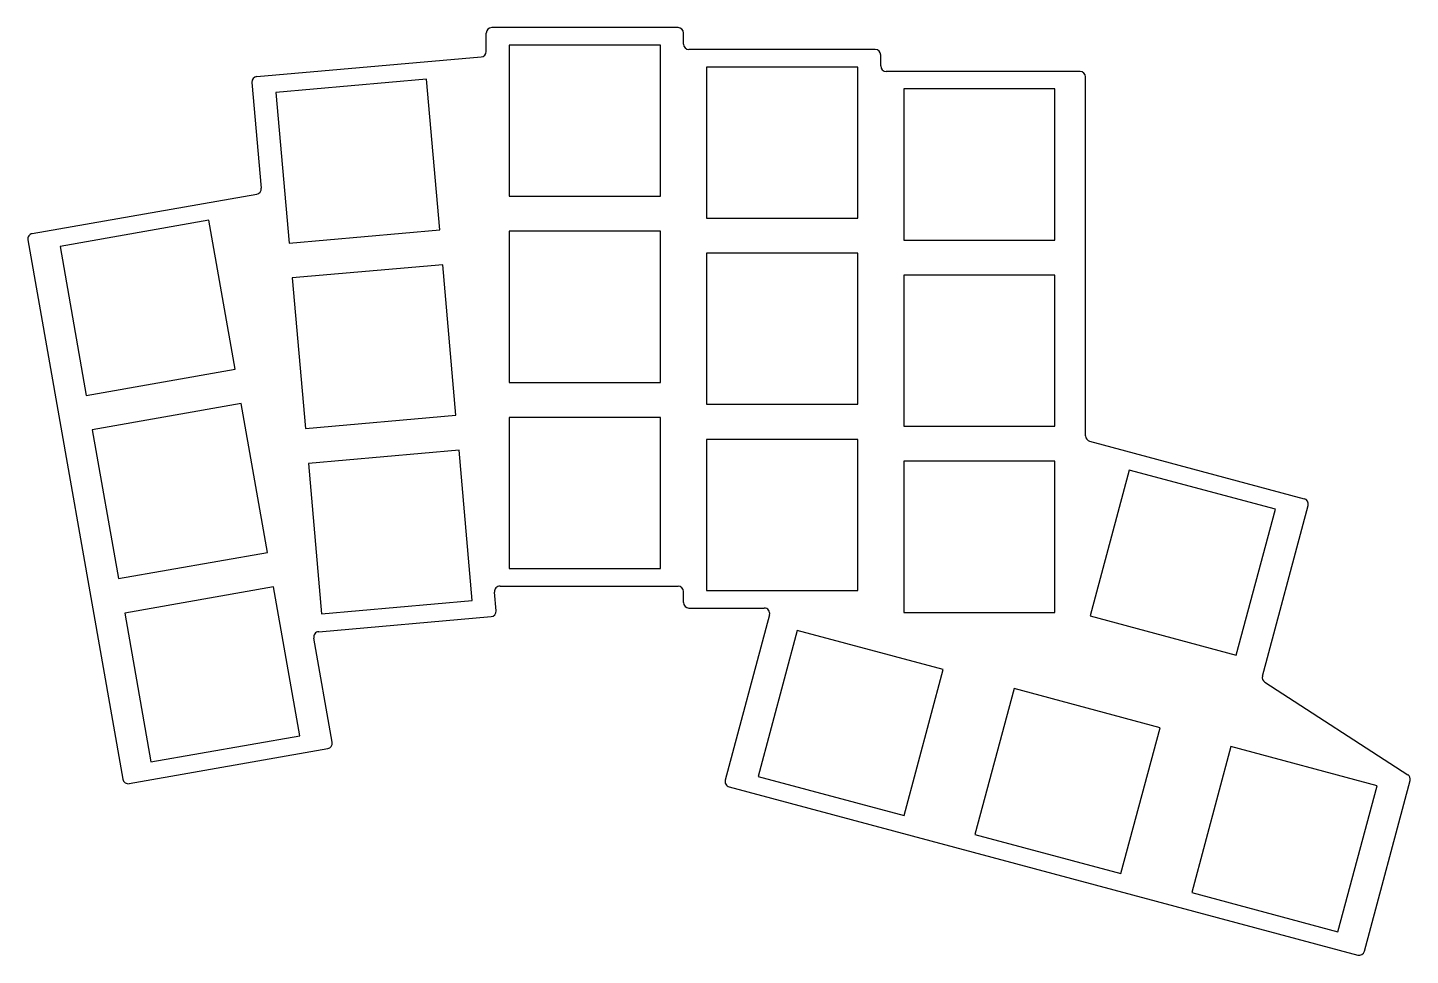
# Model space of a CAD drawing. Header units: millimetres. Extents: x 83 to 209, y -126 to -41.
import ezdxf

# ---------------------------------------------------------------- set-up
doc = ezdxf.new("R2010")
doc.units = ezdxf.units.MM

msp = doc.modelspace()

# ---------------------------------------------------------------- linework, layer by layer
for p, q in [((125.01, -43.11), (125.01, -41.43)), ((142.51, -40.93), (125.51, -40.93)), ((143.01, -42.43), (143.01, -41.43)), ((140.91, -42.53), (127.11, -42.53)), ((127.11, -42.53), (127.11, -56.33)), ((140.91, -56.33), (140.91, -42.53)), ((104.08, -45.39), (124.55, -43.6)), ((160.51, -42.93), (143.51, -42.93)), ((161.01, -44.43), (161.01, -43.43)), ((158.91, -44.53), (145.11, -44.53)), ((145.11, -44.53), (145.11, -58.33)), ((158.91, -58.33), (158.91, -44.53)), ((179.21, -44.93), (161.51, -44.93)), ((179.71, -78.22), (179.71, -45.43)), ((103.62, -45.94), (104.47, -55.59)), ((119.56, -45.65), (105.81, -46.85)), ((120.76, -59.39), (119.56, -45.65)), ((176.91, -46.53), (163.11, -46.53)), ((163.11, -46.53), (163.11, -60.33)), ((176.91, -60.33), (176.91, -46.53)), ((105.81, -46.85), (107.01, -60.6)), ((83.56, -59.74), (104.06, -56.13)), ((127.11, -56.33), (140.91, -56.33)), ((99.69, -58.52), (86.1, -60.92)), ((102.09, -72.11), (99.69, -58.52)), ((145.11, -58.33), (158.91, -58.33)), ((83.15, -60.32), (91.84, -109.56)), ((107.01, -60.6), (120.76, -59.39)), ((140.91, -59.53), (127.11, -59.53)), ((127.11, -59.53), (127.11, -73.33)), ((140.91, -73.33), (140.91, -59.53)), ((163.11, -60.33), (176.91, -60.33)), ((86.1, -60.92), (88.5, -74.51)), ((158.91, -61.53), (145.11, -61.53)), ((145.11, -61.53), (145.11, -75.33)), ((158.91, -75.33), (158.91, -61.53)), ((121.04, -62.58), (107.29, -63.78)), ((122.24, -76.33), (121.04, -62.58)), ((107.29, -63.78), (108.5, -77.53)), ((176.91, -63.53), (163.11, -63.53)), ((163.11, -63.53), (163.11, -77.33)), ((176.91, -77.33), (176.91, -63.53)), ((88.5, -74.51), (102.09, -72.11)), ((127.11, -73.33), (140.91, -73.33)), ((102.64, -75.26), (89.05, -77.66)), ((105.04, -88.86), (102.64, -75.26)), ((145.11, -75.33), (158.91, -75.33)), ((108.5, -77.53), (122.24, -76.33)), ((140.91, -76.53), (127.11, -76.53)), ((127.11, -76.53), (127.11, -90.33)), ((140.91, -90.33), (140.91, -76.53)), ((89.05, -77.66), (91.45, -91.25)), ((163.11, -77.33), (176.91, -77.33)), ((158.91, -78.53), (145.11, -78.53)), ((145.11, -78.53), (145.11, -92.33)), ((158.91, -92.33), (158.91, -78.53)), ((180.08, -78.7), (199.67, -83.95)), ((122.52, -79.52), (108.77, -80.72)), ((108.77, -80.72), (109.98, -94.47)), ((123.72, -93.26), (122.52, -79.52)), ((176.91, -80.53), (163.11, -80.53)), ((163.11, -80.53), (163.11, -94.33)), ((176.91, -94.33), (176.91, -80.53)), ((183.7, -81.33), (180.13, -94.66)), ((197.03, -84.9), (183.7, -81.33)), ((193.46, -98.23), (197.03, -84.9)), ((195.85, -100.15), (200.02, -84.56)), ((91.45, -91.25), (105.04, -88.86)), ((127.11, -90.33), (140.91, -90.33)), ((105.6, -92.01), (92.01, -94.4)), ((107.99, -105.6), (105.6, -92.01)), ((126.26, -91.93), (142.51, -91.93)), ((109.98, -94.47), (123.72, -93.26)), ((125.91, -94.18), (125.76, -92.47)), ((143.01, -93.43), (143.01, -92.43)), ((145.11, -92.33), (158.91, -92.33)), ((92.01, -94.4), (94.4, -107.99)), ((143.51, -93.93), (150.38, -93.93)), ((150.86, -94.56), (146.82, -109.65)), ((163.11, -94.33), (176.91, -94.33)), ((109.71, -96.1), (125.46, -94.72)), ((180.13, -94.66), (193.46, -98.23)), ((110.94, -106.19), (109.26, -96.68)), ((153.38, -95.98), (149.81, -109.31)), ((166.71, -99.55), (153.38, -95.98)), ((163.14, -112.88), (166.71, -99.55)), ((196.06, -100.7), (209.12, -109.15)), ((173.18, -101.29), (169.61, -114.62)), ((186.51, -104.86), (173.18, -101.29)), ((94.4, -107.99), (107.99, -105.6)), ((182.94, -118.19), (186.51, -104.86)), ((92.42, -109.97), (110.54, -106.77)), ((192.98, -106.59), (189.41, -119.92)), ((206.31, -110.16), (192.98, -106.59)), ((149.81, -109.31), (163.14, -112.88)), ((205.16, -125.28), (209.33, -109.69)), ((147.17, -110.26), (204.55, -125.63)), ((202.74, -123.49), (206.31, -110.16)), ((169.61, -114.62), (182.94, -118.19)), ((189.41, -119.92), (202.74, -123.49))]:
    msp.add_line(p, q)
for centre, start, end in [((125.51, -41.43), 90, 180), ((142.51, -41.43), 0, 90), ((143.51, -42.43), 180, 270), ((124.51, -43.11), 275, 0), ((160.51, -43.43), 0, 90), ((104.12, -45.89), 95, 185), ((161.51, -44.43), 180, 270), ((179.21, -45.43), 0, 90), ((103.97, -55.64), 280, 5), ((83.65, -60.24), 100, 190), ((180.21, -78.22), 180, 255), ((199.54, -84.43), 345, 75), ((126.26, -92.43), 90, 185), ((142.51, -92.43), 0, 90), ((125.41, -94.22), 275, 5), ((143.51, -93.43), 180, 270), ((150.38, -94.43), 345, 90), ((109.76, -96.59), 95, 190), ((196.33, -100.28), 165, 237.1213), ((110.45, -106.28), 280, 10), ((92.33, -109.48), 190, 280), ((147.3, -109.78), 165, 255), ((208.85, -109.56), 345, 57.1213), ((204.68, -125.15), 255, 345)]:
    msp.add_arc(centre, 0.5, start, end)

doc.saveas('drawing.dxf')
